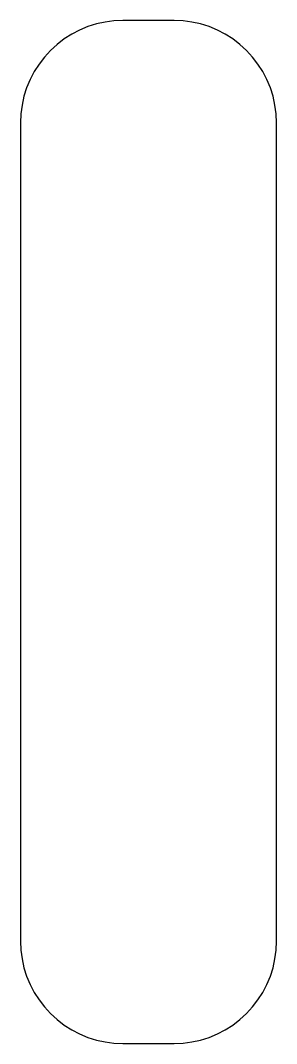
# Model space of a CAD drawing. Header units: metres. Extents: x 0 to 20, y 0 to 80.
import ezdxf

# ---------------------------------------------------------------- set-up
doc = ezdxf.new("R2010")
doc.units = ezdxf.units.M

msp = doc.modelspace()

# ---------------------------------------------------------------- linework, layer by layer
at = {"layer": 'PERFIL', "color": 1}
msp.add_lwpolyline([(12, 0), (12.697, 0.03), (13.389, 0.122), (14.071, 0.273), (14.736, 0.482), (15.381, 0.75), (16, 1.072), (16.589, 1.447), (17.142, 1.872), (17.657, 2.343), (18.128, 2.858), (18.553, 3.411), (18.928, 4), (19.25, 4.619), (19.518, 5.264), (19.727, 5.929), (19.878, 6.611), (19.97, 7.303), (20, 8), (20, 72), (19.97, 72.697), (19.878, 73.389), (19.727, 74.071), (19.518, 74.736), (19.25, 75.381), (18.928, 76), (18.553, 76.589), (18.128, 77.142), (17.657, 77.657), (17.142, 78.128), (16.589, 78.553), (16, 78.928), (15.381, 79.25), (14.736, 79.518), (14.071, 79.727), (13.389, 79.878), (12.697, 79.97), (12, 80), (8, 80), (7.303, 79.97), (6.611, 79.878), (5.929, 79.727), (5.264, 79.518), (4.619, 79.25), (4, 78.928), (3.411, 78.553), (2.858, 78.128), (2.343, 77.657), (1.872, 77.142), (1.447, 76.589), (1.072, 76), (0.75, 75.381), (0.482, 74.736), (0.273, 74.071), (0.122, 73.389), (0.03, 72.697), (0, 72), (0, 8), (0.03, 7.303), (0.122, 6.611), (0.273, 5.929), (0.482, 5.264), (0.75, 4.619), (1.072, 4), (1.447, 3.411), (1.872, 2.858), (2.343, 2.343), (2.858, 1.872), (3.411, 1.447), (4, 1.072), (4.619, 0.75), (5.264, 0.482), (5.929, 0.273), (6.611, 0.122), (7.303, 0.03), (8, 0), (12, 0)], dxfattribs=at)

doc.saveas('drawing.dxf')
